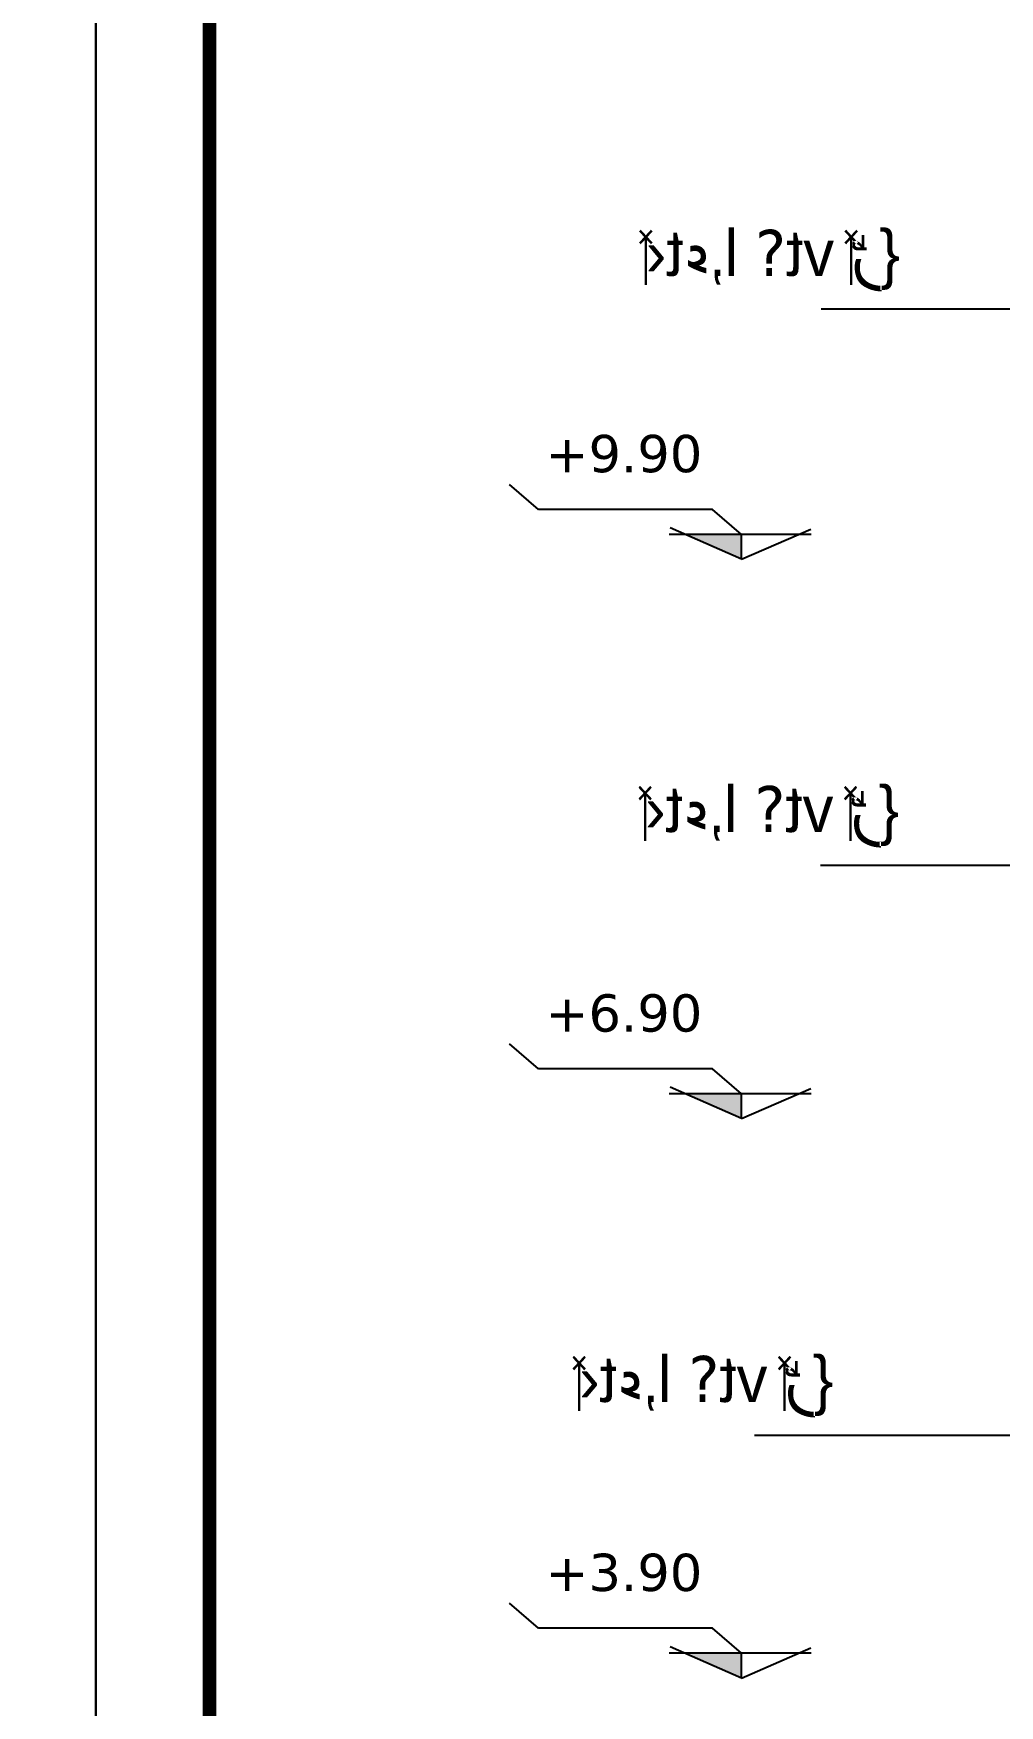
# Model space of a CAD drawing. Header units: inches. Extents: x 37.8 to 126.9, y 5.9 to 51.9.
# Drawn here: x 96.83 to 102.01, y 24.29 to 33.26 of the extents above; entities that cross this region are included whole.
import ezdxf

# ---------------------------------------------------------------- set-up
doc = ezdxf.new("R2010")
doc.units = ezdxf.units.IN
doc.header["$MEASUREMENT"] = 0
for name, color, linetype in [('KADR', 69, 'Continuous'), ('Moble', 7, 'Continuous'), ('TEXT.', 7, 'Continuous')]:
    doc.layers.add(name, color=color, linetype=linetype)
doc.layers.add('text', color=7, linetype='Continuous', lineweight=15)
doc.styles.add('FARSI', font='trafic.shx', dxfattribs={"height": 1})
doc.styles.add('STYLE7', font='verdana.ttf')

# ---------------------------------------------------------------- blocks, each defined once
blk = doc.blocks.new('k5')
at = {"linetype": 'Continuous', "lineweight": 50, "const_width": 0.0725}
blk.add_lwpolyline([(255.1096, 44.3213), (255.1096, 4.0172), (283.5254, 4.0172), (283.5254, 44.3213)], close=True, dxfattribs=at)
at = {"linetype": 'Continuous', "lineweight": 90}
blk.add_lwpolyline([(283.5254, 44.3213), (255.1096, 44.3213), (255.1096, 4.0172), (283.5254, 4.0172), (283.5254, 5.3686)], dxfattribs=at)
at = {"layer": 'KADR'}
blk.add_lwpolyline([(254.5005, 3.2011), (284.2005, 3.2011), (284.2005, 45.2054), (254.5005, 45.2054)], close=True, dxfattribs=at)
blk = doc.blocks.new('89')
at = {"layer": 'Moble', "linetype": 'ByBlock'}
h = blk.add_hatch(color=8, dxfattribs=at)
h.dxf.hatch_style = 1
h.paths.add_polyline_path([(0.1477, -0.1339), (-0.1563, -0.1339), (-0.1563, -0.267)])
at = {"layer": 'Moble', "color": 8, "linetype": 'ByBlock'}
for p, q in [((0.9333, 0), (1.0896, 0.1339)), ((-0.1563, -0.1339), (0, 0)), ((0, 0), (0.9333, 0)), ((-0.5296, -0.1339), (0.2329, -0.1339)), ((-0.1563, -0.267), (-0.5276, -0.1053)), ((-0.1563, -0.267), (0.2268, -0.0992)), ((-0.1563, -0.267), (-0.1563, -0.1339))]:
    blk.add_line(p, q, dxfattribs=at)
blk = doc.blocks.new('dim')
at = {"layer": 'Moble', "linetype": 'Continuous', "ltscale": 0.8, "xscale": -1}
for p in [(62.7517, -302.423), (62.7517, -305.423), (62.7517, -308.423)]:
    blk.add_blockref('89', p, dxfattribs=at)
at = {"layer": 'text', "linetype": 'Continuous', "ltscale": 0.03, "style": 'STYLE7'}
for s, p in [('+9.90', (61.8561, -302.2233)), ('+6.90', (61.8561, -305.2233)), ('+3.90', (61.8561, -308.2233))]:
    blk.add_text(s, height=0.2, dxfattribs=at).set_placement(p)

msp = doc.modelspace()

# ---------------------------------------------------------------- linework, layer by layer
at = {"layer": 'TEXT.', "color": 8}
for p, q in [((116.3116, 31.7825), (101.05421, 31.7825)), ((116.3079, 28.79996), (101.05052, 28.79996)), ((115.95377, 25.74332), (100.69639, 25.74332))]:
    msp.add_line(p, q, dxfattribs=at)

# ---------------------------------------------------------------- block references
for name, p in [('k5', (-187.03805, 6.74042)), ('k5', (-157.33805, 6.74042)), ('dim', (37.72025, 333.13236))]:
    msp.add_blockref(name, p)

# ---------------------------------------------------------------- texts
at = {"layer": 'TEXT.', "color": 8, "style": 'FARSI', "text_generation_flag": 2}
for p in [(101.47739, 31.96137), (101.4737, 28.97884), (101.11957, 25.92219)]:
    msp.add_text('{ڑ\u200d vt؟ l‚ءt‹\u200d', height=0.2472983, dxfattribs=at).set_placement(p)

doc.saveas('drawing.dxf')
